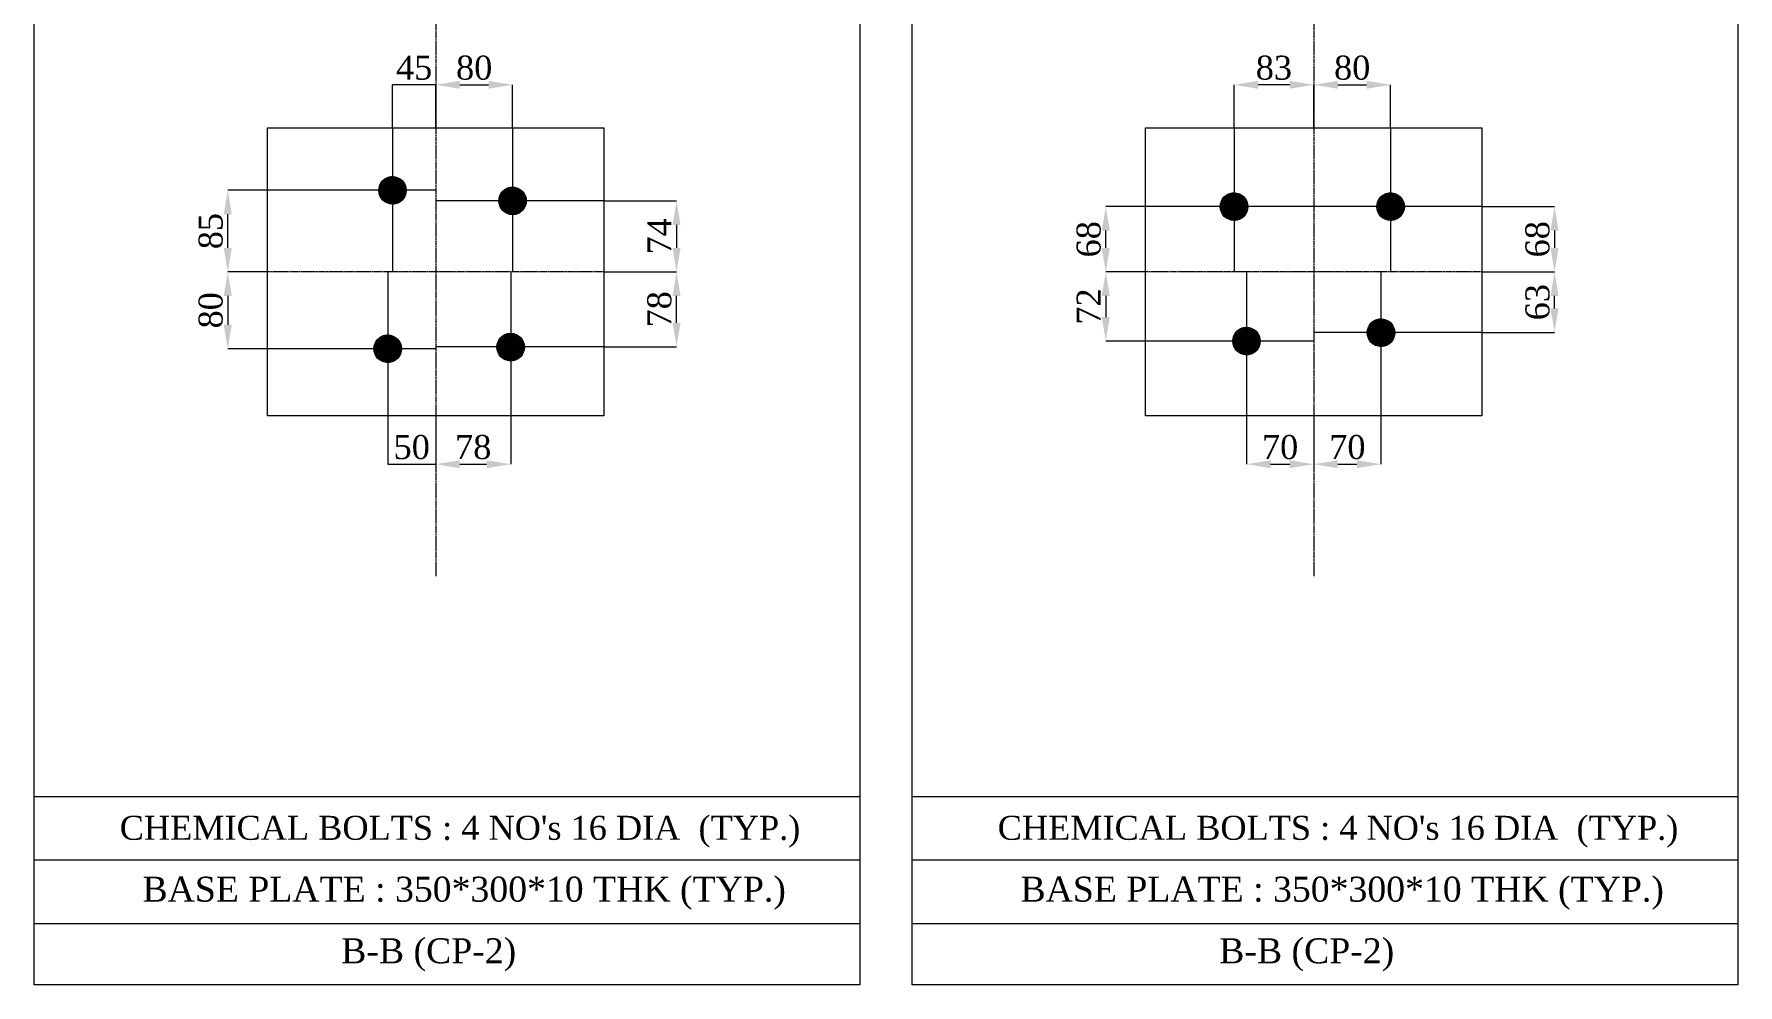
# Model space of a CAD drawing. Header units: millimetres. Extents: x 0 to 13151789, y -1482478 to 0.
# Drawn here: x 12595301 to 12597075, y -1358363 to -1357373 of the extents above; entities that cross this region are included whole.
import ezdxf

# ---------------------------------------------------------------- set-up
doc = ezdxf.new("R2010")
doc.units = ezdxf.units.MM
doc.header["$LTSCALE"] = 0.4
doc.header["$MEASUREMENT"] = 0
doc.header["$PDMODE"] = 66
doc.linetypes.add('CENTER', pattern=[2, 1.25, -0.25, 0.25, -0.25])
doc.linetypes.add('XKITLINE03', pattern=[6, 3, -1, 1, -1])
doc.layers.get('Defpoints').update_dxf_attribs({"lineweight": 0})
for name, color, linetype, lineweight in [('Grid', 202, 'CENTER', 0), ('HATCH', 8, 'Continuous', 0), ('Layer 1', 7, 'Continuous', 0), ('Other object type', 1, 'Continuous', 0), ('TEXT', 7, 'Continuous', 0)]:
    doc.layers.add(name, color=color, linetype=linetype, lineweight=lineweight)
doc.styles.add('style2', font='ARIALN.TTF')
doc.styles.add('TNROMAN', font='times.ttf')
doc.dimstyles.new('shahid', dxfattribs={"dimtxt": 37.0005, "dimasz": 20, "dimexe": 8, "dimexo": 10, "dimgap": 5, "dimtad": 3, "dimdec": 0, "dimrnd": 1, "dimzin": 0, "dimdsep": 46, "dimtxsty": 'style2', "dimcen": 0.09, "dimclrt": 1, "dimadec": 0, "dimazin": 0, "dimtfac": 1, "dimtdec": 0, "dimtix": 1, "dimtmove": 1, "dimatfit": 3, "dimfxl": 1, "dimtolj": 1, "dimtzin": 0, "dimlwd": 5, "dimlwe": 5, "dimarcsym": 0})

# ---------------------------------------------------------------- blocks, each defined once
blk = doc.blocks.new('*D345')
at = {"layer": 'Defpoints', "color": 0, "linetype": 'ByBlock', "lineweight": 0, "ltscale": 0.0025, "transparency": 16777216}
for p in [(12595674.6, -1357425.7), (12595674.6, -1357470.6), (12595719.6, -1357470.6)]:
    blk.add_point(p, dxfattribs=at)
at = {"layer": 'Layer 1', "color": 8, "linetype": 'ByBlock', "lineweight": 5, "ltscale": 0.0025, "transparency": 16777216}
for p, q in [((12595674.6, -1357470.6), (12595674.6, -1357425.7)), ((12595719.6, -1357425.7), (12595674.6, -1357425.7)), ((12595719.6, -1357470.6), (12595719.6, -1357425.7))]:
    blk.add_line(p, q, dxfattribs=at)
at = {"layer": 'Layer 1', "color": 2, "linetype": 'ByBlock', "lineweight": 0, "ltscale": 0.0025, "transparency": 16777216, "insert": (12595697.1, -1357408), "char_height": 25, "attachment_point": 5, "style": 'TNROMAN'}
blk.add_mtext('\\A1;45', dxfattribs=at)
blk = doc.blocks.new('*D346')
at = {"layer": 'Defpoints', "color": 0, "linetype": 'ByBlock', "lineweight": 0, "ltscale": 0.0025, "transparency": 16777216}
for p in [(12595799.6, -1357425.7), (12595719.6, -1357470.6), (12595799.6, -1357470.6)]:
    blk.add_point(p, dxfattribs=at)
at = {"layer": 'Layer 1', "color": 8, "linetype": 'ByBlock', "lineweight": 5, "ltscale": 0.0025, "transparency": 16777216}
for p, q in [((12595719.6, -1357470.6), (12595719.6, -1357425.7)), ((12595744.6, -1357425.7), (12595774.6, -1357425.7)), ((12595799.6, -1357470.6), (12595799.6, -1357425.7))]:
    blk.add_line(p, q, dxfattribs=at)
at = {"layer": 'Layer 1', "color": 8, "linetype": 'ByBlock', "lineweight": 0, "ltscale": 0.0025, "transparency": 16777216}
for points in [[(12595744.6, -1357421.5), (12595744.6, -1357429.8), (12595719.6, -1357425.7)], [(12595774.6, -1357421.5), (12595774.6, -1357429.8), (12595799.6, -1357425.7)]]:
    blk.add_solid(points, dxfattribs=at)
at = {"layer": 'Layer 1', "color": 2, "linetype": 'ByBlock', "lineweight": 0, "ltscale": 0.0025, "transparency": 16777216, "insert": (12595759.6, -1357408), "char_height": 25, "attachment_point": 5, "style": 'TNROMAN'}
blk.add_mtext('\\A1;80', dxfattribs=at)
blk = doc.blocks.new('*D349')
at = {"layer": 'Defpoints', "color": 0, "linetype": 'ByBlock', "lineweight": 0, "ltscale": 0.0025, "transparency": 16777216}
for p in [(12595894.6, -1357546.6), (12595894.6, -1357620.6), (12595970.3, -1357620.6)]:
    blk.add_point(p, dxfattribs=at)
at = {"layer": 'Layer 1', "color": 8, "linetype": 'ByBlock', "lineweight": 5, "ltscale": 0.0025, "transparency": 16777216}
for p, q in [((12595894.6, -1357546.6), (12595970.3, -1357546.6)), ((12595970.3, -1357571.6), (12595970.3, -1357595.6)), ((12595894.6, -1357620.6), (12595970.3, -1357620.6))]:
    blk.add_line(p, q, dxfattribs=at)
at = {"layer": 'Layer 1', "color": 8, "linetype": 'ByBlock', "lineweight": 0, "ltscale": 0.0025, "transparency": 16777216}
for points in [[(12595966.1, -1357571.6), (12595974.4, -1357571.6), (12595970.3, -1357546.6)], [(12595966.1, -1357595.6), (12595974.4, -1357595.6), (12595970.3, -1357620.6)]]:
    blk.add_solid(points, dxfattribs=at)
at = {"layer": 'Layer 1', "color": 2, "linetype": 'ByBlock', "lineweight": 0, "ltscale": 0.0025, "transparency": 16777216, "insert": (12595952.5, -1357583.6), "char_height": 25, "attachment_point": 5, "rotation": 90, "style": 'TNROMAN'}
blk.add_mtext('\\A1;74', dxfattribs=at)
blk = doc.blocks.new('*D347')
at = {"layer": 'Defpoints', "color": 0, "linetype": 'ByBlock', "lineweight": 0, "ltscale": 0.0025, "transparency": 16777216}
for p in [(12595894.6, -1357620.6), (12595970.3, -1357620.6), (12595894.6, -1357698.6)]:
    blk.add_point(p, dxfattribs=at)
at = {"layer": 'Layer 1', "color": 8, "linetype": 'ByBlock', "lineweight": 5, "ltscale": 0.0025, "transparency": 16777216}
for p, q in [((12595894.6, -1357620.6), (12595970.3, -1357620.6)), ((12595970.3, -1357673.6), (12595970.3, -1357645.6)), ((12595894.6, -1357698.6), (12595970.3, -1357698.6))]:
    blk.add_line(p, q, dxfattribs=at)
at = {"layer": 'Layer 1', "color": 8, "linetype": 'ByBlock', "lineweight": 0, "ltscale": 0.0025, "transparency": 16777216}
for points in [[(12595966.1, -1357645.6), (12595974.4, -1357645.6), (12595970.3, -1357620.6)], [(12595966.1, -1357673.6), (12595974.4, -1357673.6), (12595970.3, -1357698.6)]]:
    blk.add_solid(points, dxfattribs=at)
at = {"layer": 'Layer 1', "color": 2, "linetype": 'ByBlock', "lineweight": 0, "ltscale": 0.0025, "transparency": 16777216, "insert": (12595952.5, -1357659.6), "char_height": 25, "attachment_point": 5, "rotation": 90, "style": 'TNROMAN'}
blk.add_mtext('\\A1;78', dxfattribs=at)
blk = doc.blocks.new('*D344')
at = {"layer": 'Defpoints', "color": 0, "linetype": 'ByBlock', "lineweight": 0, "ltscale": 0.0025, "transparency": 16777216}
for p in [(12595719.6, -1357770.6), (12595797.6, -1357770.6), (12595797.6, -1357820.9)]:
    blk.add_point(p, dxfattribs=at)
at = {"layer": 'Layer 1', "color": 8, "linetype": 'ByBlock', "lineweight": 5, "ltscale": 0.0025, "transparency": 16777216}
for p, q in [((12595719.6, -1357770.6), (12595719.6, -1357820.9)), ((12595797.6, -1357770.6), (12595797.6, -1357820.9)), ((12595744.6, -1357820.9), (12595772.6, -1357820.9))]:
    blk.add_line(p, q, dxfattribs=at)
at = {"layer": 'Layer 1', "color": 8, "linetype": 'ByBlock', "lineweight": 0, "ltscale": 0.0025, "transparency": 16777216}
for points in [[(12595744.6, -1357816.8), (12595744.6, -1357825.1), (12595719.6, -1357820.9)], [(12595772.6, -1357816.8), (12595772.6, -1357825.1), (12595797.6, -1357820.9)]]:
    blk.add_solid(points, dxfattribs=at)
at = {"layer": 'Layer 1', "color": 2, "linetype": 'ByBlock', "lineweight": 0, "ltscale": 0.0025, "transparency": 16777216, "insert": (12595758.6, -1357803.2), "char_height": 25, "attachment_point": 5, "style": 'TNROMAN'}
blk.add_mtext('\\A1;78', dxfattribs=at)
blk = doc.blocks.new('*D348')
at = {"layer": 'Defpoints', "color": 0, "linetype": 'ByBlock', "lineweight": 0, "ltscale": 0.0025, "transparency": 16777216}
for p in [(12595503.1, -1357535.6), (12595544.6, -1357535.6), (12595544.6, -1357620.6)]:
    blk.add_point(p, dxfattribs=at)
at = {"layer": 'Layer 1', "color": 8, "linetype": 'ByBlock', "lineweight": 5, "ltscale": 0.0025, "transparency": 16777216}
for p, q in [((12595544.6, -1357535.6), (12595503.1, -1357535.6)), ((12595503.1, -1357595.6), (12595503.1, -1357560.6)), ((12595544.6, -1357620.6), (12595503.1, -1357620.6))]:
    blk.add_line(p, q, dxfattribs=at)
at = {"layer": 'Layer 1', "color": 8, "linetype": 'ByBlock', "lineweight": 0, "ltscale": 0.0025, "transparency": 16777216}
for points in [[(12595498.9, -1357560.6), (12595507.3, -1357560.6), (12595503.1, -1357535.6)], [(12595498.9, -1357595.6), (12595507.3, -1357595.6), (12595503.1, -1357620.6)]]:
    blk.add_solid(points, dxfattribs=at)
at = {"layer": 'Layer 1', "color": 2, "linetype": 'ByBlock', "lineweight": 0, "ltscale": 0.0025, "transparency": 16777216, "insert": (12595485.4, -1357578.1), "char_height": 25, "attachment_point": 5, "rotation": 90, "style": 'TNROMAN'}
blk.add_mtext('\\A1;85', dxfattribs=at)
blk = doc.blocks.new('*D350')
at = {"layer": 'Defpoints', "color": 0, "lineweight": 0, "transparency": 16777216}
for p in [(12595544.6, -1357620.6), (12595503.1, -1357700.6), (12595544.6, -1357700.6)]:
    blk.add_point(p, dxfattribs=at)
at = {"layer": 'Layer 1', "color": 8, "lineweight": 5, "transparency": 16777216}
for p, q in [((12595544.6, -1357620.6), (12595503.1, -1357620.6)), ((12595503.1, -1357645.6), (12595503.1, -1357675.6)), ((12595544.6, -1357700.6), (12595503.1, -1357700.6))]:
    blk.add_line(p, q, dxfattribs=at)
at = {"layer": 'Layer 1', "color": 8, "lineweight": 0, "transparency": 16777216}
for points in [[(12595498.9, -1357645.6), (12595507.3, -1357645.6), (12595503.1, -1357620.6)], [(12595498.9, -1357675.6), (12595507.3, -1357675.6), (12595503.1, -1357700.6)]]:
    blk.add_solid(points, dxfattribs=at)
at = {"layer": 'Layer 1', "color": 2, "lineweight": 0, "transparency": 16777216, "insert": (12595485.4, -1357660.6), "char_height": 25, "attachment_point": 5, "rotation": 90, "style": 'TNROMAN'}
blk.add_mtext('\\A1;80', dxfattribs=at)
blk = doc.blocks.new('*D351')
at = {"layer": 'Defpoints', "color": 0, "linetype": 'ByBlock', "lineweight": 0, "ltscale": 0.0025, "transparency": 16777216}
for p in [(12595669.6, -1357770.6), (12595719.6, -1357770.6), (12595719.6, -1357820.9)]:
    blk.add_point(p, dxfattribs=at)
at = {"layer": 'Layer 1', "color": 8, "linetype": 'ByBlock', "lineweight": 5, "ltscale": 0.0025, "transparency": 16777216}
for p, q in [((12595669.6, -1357770.6), (12595669.6, -1357820.9)), ((12595719.6, -1357770.6), (12595719.6, -1357820.9)), ((12595669.6, -1357820.9), (12595719.6, -1357820.9))]:
    blk.add_line(p, q, dxfattribs=at)
at = {"layer": 'Layer 1', "color": 2, "linetype": 'ByBlock', "lineweight": 0, "ltscale": 0.0025, "transparency": 16777216, "insert": (12595694.6, -1357803.2), "char_height": 25, "attachment_point": 5, "style": 'TNROMAN'}
blk.add_mtext('\\A1;50', dxfattribs=at)
blk = doc.blocks.new('*D352')
at = {"layer": 'Defpoints', "color": 0, "linetype": 'ByBlock', "lineweight": 0, "ltscale": 0.0025, "transparency": 16777216}
for p in [(12596550.6, -1357425.7), (12596550.6, -1357470.6), (12596633.6, -1357470.6)]:
    blk.add_point(p, dxfattribs=at)
at = {"layer": 'Layer 1', "color": 8, "linetype": 'ByBlock', "lineweight": 5, "ltscale": 0.0025, "transparency": 16777216}
for p, q in [((12596550.6, -1357470.6), (12596550.6, -1357425.7)), ((12596608.6, -1357425.7), (12596575.6, -1357425.7)), ((12596633.6, -1357470.6), (12596633.6, -1357425.7))]:
    blk.add_line(p, q, dxfattribs=at)
at = {"layer": 'Layer 1', "color": 8, "linetype": 'ByBlock', "lineweight": 0, "ltscale": 0.0025, "transparency": 16777216}
for points in [[(12596575.6, -1357421.5), (12596575.6, -1357429.8), (12596550.6, -1357425.7)], [(12596608.6, -1357421.5), (12596608.6, -1357429.8), (12596633.6, -1357425.7)]]:
    blk.add_solid(points, dxfattribs=at)
at = {"layer": 'Layer 1', "color": 2, "linetype": 'ByBlock', "lineweight": 0, "ltscale": 0.0025, "transparency": 16777216, "insert": (12596592.1, -1357408), "char_height": 25, "attachment_point": 5, "style": 'TNROMAN'}
blk.add_mtext('\\A1;83', dxfattribs=at)
blk = doc.blocks.new('*D353')
at = {"layer": 'Defpoints', "color": 0, "linetype": 'ByBlock', "lineweight": 0, "ltscale": 0.0025, "transparency": 16777216}
for p in [(12596713.6, -1357425.7), (12596633.6, -1357470.6), (12596713.6, -1357470.6)]:
    blk.add_point(p, dxfattribs=at)
at = {"layer": 'Layer 1', "color": 8, "linetype": 'ByBlock', "lineweight": 5, "ltscale": 0.0025, "transparency": 16777216}
for p, q in [((12596633.6, -1357470.6), (12596633.6, -1357425.7)), ((12596658.6, -1357425.7), (12596688.6, -1357425.7)), ((12596713.6, -1357470.6), (12596713.6, -1357425.7))]:
    blk.add_line(p, q, dxfattribs=at)
at = {"layer": 'Layer 1', "color": 8, "linetype": 'ByBlock', "lineweight": 0, "ltscale": 0.0025, "transparency": 16777216}
for points in [[(12596658.6, -1357421.5), (12596658.6, -1357429.8), (12596633.6, -1357425.7)], [(12596688.6, -1357421.5), (12596688.6, -1357429.8), (12596713.6, -1357425.7)]]:
    blk.add_solid(points, dxfattribs=at)
at = {"layer": 'Layer 1', "color": 2, "linetype": 'ByBlock', "lineweight": 0, "ltscale": 0.0025, "transparency": 16777216, "insert": (12596673.6, -1357408), "char_height": 25, "attachment_point": 5, "style": 'TNROMAN'}
blk.add_mtext('\\A1;80', dxfattribs=at)
blk = doc.blocks.new('*D360')
at = {"layer": 'Defpoints', "color": 0, "linetype": 'ByBlock', "lineweight": 0, "ltscale": 0.0025, "transparency": 16777216}
for p in [(12596808.6, -1357552.6), (12596808.6, -1357620.6), (12596884.3, -1357620.6)]:
    blk.add_point(p, dxfattribs=at)
at = {"layer": 'Layer 1', "color": 8, "linetype": 'ByBlock', "lineweight": 5, "ltscale": 0.0025, "transparency": 16777216}
for p, q in [((12596808.6, -1357552.6), (12596884.3, -1357552.6)), ((12596884.3, -1357577.6), (12596884.3, -1357595.6)), ((12596808.6, -1357620.6), (12596884.3, -1357620.6))]:
    blk.add_line(p, q, dxfattribs=at)
at = {"layer": 'Layer 1', "color": 8, "linetype": 'ByBlock', "lineweight": 0, "ltscale": 0.0025, "transparency": 16777216}
for points in [[(12596880.1, -1357577.6), (12596888.4, -1357577.6), (12596884.3, -1357552.6)], [(12596880.1, -1357595.6), (12596888.4, -1357595.6), (12596884.3, -1357620.6)]]:
    blk.add_solid(points, dxfattribs=at)
at = {"layer": 'Layer 1', "color": 2, "linetype": 'ByBlock', "lineweight": 0, "ltscale": 0.0025, "transparency": 16777216, "insert": (12596866.6, -1357586.6), "char_height": 25, "attachment_point": 5, "rotation": 90, "style": 'TNROMAN'}
blk.add_mtext('\\A1;68', dxfattribs=at)
blk = doc.blocks.new('*D354')
at = {"layer": 'Defpoints', "color": 0, "linetype": 'ByBlock', "lineweight": 0, "ltscale": 0.0025, "transparency": 16777216}
for p in [(12596808.6, -1357620.6), (12596884.3, -1357620.6), (12596808.6, -1357683.6)]:
    blk.add_point(p, dxfattribs=at)
at = {"layer": 'Layer 1', "color": 8, "linetype": 'ByBlock', "lineweight": 5, "ltscale": 0.0025, "transparency": 16777216}
for p, q in [((12596808.6, -1357620.6), (12596884.3, -1357620.6)), ((12596884.3, -1357658.6), (12596884.3, -1357645.6)), ((12596808.6, -1357683.6), (12596884.3, -1357683.6))]:
    blk.add_line(p, q, dxfattribs=at)
at = {"layer": 'Layer 1', "color": 8, "linetype": 'ByBlock', "lineweight": 0, "ltscale": 0.0025, "transparency": 16777216}
for points in [[(12596880.1, -1357645.6), (12596888.4, -1357645.6), (12596884.3, -1357620.6)], [(12596880.1, -1357658.6), (12596888.4, -1357658.6), (12596884.3, -1357683.6)]]:
    blk.add_solid(points, dxfattribs=at)
at = {"layer": 'Layer 1', "color": 2, "linetype": 'ByBlock', "lineweight": 0, "ltscale": 0.0025, "transparency": 16777216, "insert": (12596866.6, -1357652.1), "char_height": 25, "attachment_point": 5, "rotation": 90, "style": 'TNROMAN'}
blk.add_mtext('\\A1;63', dxfattribs=at)
blk = doc.blocks.new('*D355')
at = {"layer": 'Defpoints', "color": 0, "linetype": 'ByBlock', "lineweight": 0, "ltscale": 0.0025, "transparency": 16777216}
for p in [(12596633.6, -1357770.6), (12596703.6, -1357770.6), (12596703.6, -1357820.9)]:
    blk.add_point(p, dxfattribs=at)
at = {"layer": 'Layer 1', "color": 8, "linetype": 'ByBlock', "lineweight": 5, "ltscale": 0.0025, "transparency": 16777216}
for p, q in [((12596633.6, -1357770.6), (12596633.6, -1357820.9)), ((12596703.6, -1357770.6), (12596703.6, -1357820.9)), ((12596658.6, -1357820.9), (12596678.6, -1357820.9))]:
    blk.add_line(p, q, dxfattribs=at)
at = {"layer": 'Layer 1', "color": 8, "linetype": 'ByBlock', "lineweight": 0, "ltscale": 0.0025, "transparency": 16777216}
for points in [[(12596658.6, -1357816.8), (12596658.6, -1357825.1), (12596633.6, -1357820.9)], [(12596678.6, -1357816.8), (12596678.6, -1357825.1), (12596703.6, -1357820.9)]]:
    blk.add_solid(points, dxfattribs=at)
at = {"layer": 'Layer 1', "color": 2, "linetype": 'ByBlock', "lineweight": 0, "ltscale": 0.0025, "transparency": 16777216, "insert": (12596668.6, -1357803.2), "char_height": 25, "attachment_point": 5, "style": 'TNROMAN'}
blk.add_mtext('\\A1;70', dxfattribs=at)
blk = doc.blocks.new('*D361')
at = {"layer": 'Defpoints', "color": 0, "linetype": 'ByBlock', "lineweight": 0, "ltscale": 0.0025, "transparency": 16777216}
for p in [(12596417.1, -1357552.6), (12596458.6, -1357552.6), (12596458.6, -1357620.6)]:
    blk.add_point(p, dxfattribs=at)
at = {"layer": 'Layer 1', "color": 8, "linetype": 'ByBlock', "lineweight": 5, "ltscale": 0.0025, "transparency": 16777216}
for p, q in [((12596458.6, -1357552.6), (12596417.1, -1357552.6)), ((12596417.1, -1357595.6), (12596417.1, -1357577.6)), ((12596458.6, -1357620.6), (12596417.1, -1357620.6))]:
    blk.add_line(p, q, dxfattribs=at)
at = {"layer": 'Layer 1', "color": 8, "linetype": 'ByBlock', "lineweight": 0, "ltscale": 0.0025, "transparency": 16777216}
for points in [[(12596412.9, -1357577.6), (12596421.3, -1357577.6), (12596417.1, -1357552.6)], [(12596412.9, -1357595.6), (12596421.3, -1357595.6), (12596417.1, -1357620.6)]]:
    blk.add_solid(points, dxfattribs=at)
at = {"layer": 'Layer 1', "color": 2, "linetype": 'ByBlock', "lineweight": 0, "ltscale": 0.0025, "transparency": 16777216, "insert": (12596399.4, -1357586.6), "char_height": 25, "attachment_point": 5, "rotation": 90, "style": 'TNROMAN'}
blk.add_mtext('\\A1;68', dxfattribs=at)
blk = doc.blocks.new('*D362')
at = {"layer": 'Defpoints', "color": 0, "lineweight": 0, "transparency": 16777216}
for p in [(12596458.6, -1357620.6), (12596417.1, -1357692.6), (12596458.6, -1357692.6)]:
    blk.add_point(p, dxfattribs=at)
at = {"layer": 'Layer 1', "color": 8, "lineweight": 5, "transparency": 16777216}
for p, q in [((12596458.6, -1357620.6), (12596417.1, -1357620.6)), ((12596417.1, -1357645.6), (12596417.1, -1357667.6)), ((12596458.6, -1357692.6), (12596417.1, -1357692.6))]:
    blk.add_line(p, q, dxfattribs=at)
at = {"layer": 'Layer 1', "color": 8, "lineweight": 0, "transparency": 16777216}
for points in [[(12596412.9, -1357645.6), (12596421.3, -1357645.6), (12596417.1, -1357620.6)], [(12596412.9, -1357667.6), (12596421.3, -1357667.6), (12596417.1, -1357692.6)]]:
    blk.add_solid(points, dxfattribs=at)
at = {"layer": 'Layer 1', "color": 2, "lineweight": 0, "transparency": 16777216, "insert": (12596399.3, -1357656.6), "char_height": 25, "attachment_point": 5, "rotation": 90, "style": 'TNROMAN'}
blk.add_mtext('\\A1;72', dxfattribs=at)
blk = doc.blocks.new('*D363')
at = {"layer": 'Defpoints', "color": 0, "linetype": 'ByBlock', "lineweight": 0, "ltscale": 0.0025, "transparency": 16777216}
for p in [(12596563.6, -1357770.6), (12596633.6, -1357770.6), (12596633.6, -1357820.9)]:
    blk.add_point(p, dxfattribs=at)
at = {"layer": 'Layer 1', "color": 8, "linetype": 'ByBlock', "lineweight": 5, "ltscale": 0.0025, "transparency": 16777216}
for p, q in [((12596563.6, -1357770.6), (12596563.6, -1357820.9)), ((12596633.6, -1357770.6), (12596633.6, -1357820.9)), ((12596588.6, -1357820.9), (12596608.6, -1357820.9))]:
    blk.add_line(p, q, dxfattribs=at)
at = {"layer": 'Layer 1', "color": 8, "linetype": 'ByBlock', "lineweight": 0, "ltscale": 0.0025, "transparency": 16777216}
for points in [[(12596588.6, -1357816.8), (12596588.6, -1357825.1), (12596563.6, -1357820.9)], [(12596608.6, -1357816.8), (12596608.6, -1357825.1), (12596633.6, -1357820.9)]]:
    blk.add_solid(points, dxfattribs=at)
at = {"layer": 'Layer 1', "color": 2, "linetype": 'ByBlock', "lineweight": 0, "ltscale": 0.0025, "transparency": 16777216, "insert": (12596598.6, -1357803.2), "char_height": 25, "attachment_point": 5, "style": 'TNROMAN'}
blk.add_mtext('\\A1;70', dxfattribs=at)

msp = doc.modelspace()

# ---------------------------------------------------------------- hatches: boundary and pattern name
at = {"layer": 'HATCH', "lineweight": 0}
h = msp.add_hatch(dxfattribs=at)
h.set_pattern_fill('ANSI31', color=8)
h.set_pattern_definition([(45, (4993401.20907, -2043835.66401), (-0.0883883476483, 0.0883883476483), [])])
h.paths.add_polyline_path([(12595688.9, -1357535.6, -1), (12595660.3, -1357535.6, -1)])
h = msp.add_hatch(dxfattribs=at)
h.set_pattern_fill('ANSI31', color=8)
h.set_pattern_definition([(45, (4993376.20907, -2043846.66401), (-0.0883883476483, 0.0883883476483), [])])
h.paths.add_polyline_path([(12595785.3, -1357546.6, 1), (12595813.9, -1357546.6, 1)])
h = msp.add_hatch(dxfattribs=at)
h.set_pattern_fill('ANSI31', color=8)
h.set_pattern_definition([(45, (4994277.20136, -2043852.66401), (-0.0883883476483, 0.0883883476483), [])])
h.paths.add_polyline_path([(12596564.9, -1357552.6, -1), (12596536.3, -1357552.6, -1)])
h = msp.add_hatch(dxfattribs=at)
h.set_pattern_fill('ANSI31', color=8)
h.set_pattern_definition([(45, (4994290.20136, -2043852.66401), (-0.0883883476483, 0.0883883476483), [])])
h.paths.add_polyline_path([(12596699.3, -1357552.6, 1), (12596727.9, -1357552.6, 1)])
h = msp.add_hatch(dxfattribs=at)
h.set_pattern_fill('ANSI31', color=8)
h.set_pattern_definition([(45, (4993396.20907, -2044000.66401), (-0.0883883476483, 0.0883883476483), [])])
h.paths.add_polyline_path([(12595683.9, -1357700.6, -1), (12595655.3, -1357700.6, -1)])
h = msp.add_hatch(dxfattribs=at)
h.set_pattern_fill('ANSI31', color=8)
h.set_pattern_definition([(45, (4993374.20907, -2043998.98224), (-0.0883883476483, 0.0883883476483), [])])
h.paths.add_polyline_path([(12595783.3, -1357698.9, 1), (12595811.9, -1357698.9, 1)])
h = msp.add_hatch(dxfattribs=at)
h.set_pattern_fill('ANSI31', color=8)
h.set_pattern_definition([(45, (4994290.20136, -2043992.66401), (-0.0883883476483, 0.0883883476483), [])])
h.paths.add_polyline_path([(12596577.9, -1357692.6, -1), (12596549.3, -1357692.6, -1)])
h = msp.add_hatch(dxfattribs=at)
h.set_pattern_fill('ANSI31', color=8)
h.set_pattern_definition([(45, (4994280.20136, -2043983.98224), (-0.0883883476483, 0.0883883476483), [])])
h.paths.add_polyline_path([(12596689.3, -1357683.9, 1), (12596717.9, -1357683.9, 1)])

# ---------------------------------------------------------------- linework, layer by layer
at = {"layer": 'Grid', "linetype": 'XKITLINE03', "lineweight": 0}
for p, q in [((12595719.6, -1356671.7), (12595719.6, -1357937.6)), ((12596633.6, -1356671.7), (12596633.6, -1357937.6)), ((12595894.6, -1357620.6), (12595544.6, -1357620.6)), ((12596808.6, -1357620.6), (12596458.6, -1357620.6))]:
    msp.add_line(p, q, dxfattribs=at)
at = {"layer": 'Layer 1', "linetype": 'ByBlock', "lineweight": 0, "ltscale": 0.0025}
for points in [[(12595894.6, -1357770.6), (12595544.6, -1357770.6), (12595544.6, -1357470.6), (12595894.6, -1357470.6)], [(12596808.6, -1357770.6), (12596458.6, -1357770.6), (12596458.6, -1357470.6), (12596808.6, -1357470.6)]]:
    msp.add_lwpolyline(points, close=True, dxfattribs=at)
at = {"layer": 'Other object type', "color": 241, "lineweight": 0}
for p, q in [((12595674.6, -1357470.6), (12595674.6, -1357620.6)), ((12595799.6, -1357470.6), (12595799.6, -1357620.6)), ((12596550.6, -1357470.6), (12596550.6, -1357620.6)), ((12596713.6, -1357470.6), (12596713.6, -1357620.6)), ((12595719.6, -1357535.6), (12595544.6, -1357535.6)), ((12595894.6, -1357546.6), (12595719.6, -1357546.6)), ((12596633.6, -1357552.6), (12596458.6, -1357552.6)), ((12596808.6, -1357552.6), (12596633.6, -1357552.6)), ((12595669.6, -1357620.6), (12595669.6, -1357770.6)), ((12595797.6, -1357620.6), (12595797.6, -1357770.6)), ((12596563.6, -1357620.6), (12596563.6, -1357770.6)), ((12596703.6, -1357620.6), (12596703.6, -1357770.6)), ((12596808.6, -1357683.6), (12596633.6, -1357683.6)), ((12595719.6, -1357700.6), (12595544.6, -1357700.6)), ((12595894.6, -1357698.6), (12595719.6, -1357698.6)), ((12596633.6, -1357692.6), (12596458.6, -1357692.6)), ((12595301.5, -1358167), (12596161.2, -1358167)), ((12596215.5, -1358167), (12597075.2, -1358167)), ((12595301.5, -1358233.1), (12596161.2, -1358233.1)), ((12596215.5, -1358233.1), (12597075.2, -1358233.1)), ((12595301.5, -1358299.2), (12596161.2, -1358299.2)), ((12596215.5, -1358299.2), (12597075.2, -1358299.2))]:
    msp.add_line(p, q, dxfattribs=at)
for points in [[(12595301.5, -1356487.8), (12596161.2, -1356487.8), (12596161.2, -1358363.4), (12595301.5, -1358363.4)], [(12596215.5, -1356487.8), (12597075.2, -1356487.8), (12597075.2, -1358363.4), (12596215.5, -1358363.4)]]:
    msp.add_lwpolyline(points, close=True, dxfattribs=at)
at = {"layer": 'Other object type', "color": 8, "lineweight": 0}
for centre in [(12595674.6, -1357535.6), (12595799.6, -1357546.6), (12596550.6, -1357552.6), (12596713.6, -1357552.6), (12595669.6, -1357700.6), (12595797.6, -1357698.9), (12596563.6, -1357692.6), (12596703.6, -1357683.9)]:
    msp.add_circle(centre, 14.3, dxfattribs=at)

# ---------------------------------------------------------------- texts
at = {"layer": 'TEXT', "lineweight": 0, "style": 'TNROMAN'}
for s, height, p in [("CHEMICAL BOLTS : 4 NO's 16 DIA  (TYP.)", 25, (12595390.6, -1358212.2)), ("CHEMICAL BOLTS : 4 NO's 16 DIA  (TYP.)", 25, (12596304.6, -1358212.2)), ('BASE PLATE : 350*300*10 THK (TYP.)', 26, (12595414.3, -1358276.6)), ('BASE PLATE : 350*300*10 THK (TYP.)', 26, (12596328.3, -1358276.6)), ('B-B (CP-2)', 26, (12595621.2, -1358340.8)), ('B-B (CP-2)', 26, (12596535.2, -1358340.8))]:
    msp.add_text(s, height=height, dxfattribs=at).set_placement(p)

# ---------------------------------------------------------------- dimensions: what is measured, and where the dimension line sits
at = {"layer": 'Layer 1', "linetype": 'ByBlock', "lineweight": 0, "ltscale": 0.0025}
for base, p1, p2, angle, picture, middle in [((12595674.6, -1357425.7), (12595719.6, -1357470.6), (12595674.6, -1357470.6), 180, '*D345', (12595697.1, -1357408)), ((12596550.6, -1357425.7), (12596633.6, -1357470.6), (12596550.6, -1357470.6), 180, '*D352', (12596592.1, -1357408)), ((12595503.1, -1357535.6), (12595544.6, -1357620.6), (12595544.6, -1357535.6), 90, '*D348', (12595485.4, -1357578.1)), ((12595970.3, -1357620.6), (12595894.6, -1357546.6), (12595894.6, -1357620.6), 90, '*D349', (12595952.5, -1357583.6)), ((12596417.1, -1357552.6), (12596458.6, -1357620.6), (12596458.6, -1357552.6), 90, '*D361', (12596399.4, -1357586.6)), ((12596884.3, -1357620.6), (12596808.6, -1357552.6), (12596808.6, -1357620.6), 90, '*D360', (12596866.6, -1357586.6)), ((12595970.3, -1357620.6), (12595894.6, -1357698.6), (12595894.6, -1357620.6), 270, '*D347', (12595952.5, -1357659.6)), ((12596884.3, -1357620.6), (12596808.6, -1357683.6), (12596808.6, -1357620.6), 270, '*D354', (12596866.6, -1357652.1))]:
    dim = msp.add_linear_dim(base=base, p1=p1, p2=p2, angle=angle, dimstyle='shahid', override={"dimtxt": 25, "dimasz": 25, "dimexe": 0, "dimexo": 0, "dimtxsty": 'TNROMAN', "dimclrd": 8, "dimclre": 8, "dimclrt": 2}, dxfattribs=at)
    dim.commit()
    dim.dimension.update_dxf_attribs({"geometry": picture, "text_midpoint": middle})
for base, p1, p2, picture, middle in [((12595799.6, -1357425.7), (12595719.6, -1357470.6), (12595799.6, -1357470.6), '*D346', (12595759.6, -1357408)), ((12596713.6, -1357425.7), (12596633.6, -1357470.6), (12596713.6, -1357470.6), '*D353', (12596673.6, -1357408)), ((12595719.6, -1357820.9), (12595669.6, -1357770.6), (12595719.6, -1357770.6), '*D351', (12595694.6, -1357803.2)), ((12595797.6, -1357820.9), (12595719.6, -1357770.6), (12595797.6, -1357770.6), '*D344', (12595758.6, -1357803.2)), ((12596633.6, -1357820.9), (12596563.6, -1357770.6), (12596633.6, -1357770.6), '*D363', (12596598.6, -1357803.2)), ((12596703.6, -1357820.9), (12596633.6, -1357770.6), (12596703.6, -1357770.6), '*D355', (12596668.6, -1357803.2))]:
    dim = msp.add_linear_dim(base=base, p1=p1, p2=p2, dimstyle='shahid', override={"dimtxt": 25, "dimasz": 25, "dimexe": 0, "dimexo": 0, "dimtxsty": 'TNROMAN', "dimclrd": 8, "dimclre": 8, "dimclrt": 2}, dxfattribs=at)
    dim.commit()
    dim.dimension.update_dxf_attribs({"geometry": picture, "text_midpoint": middle})
at = {"layer": 'Layer 1', "color": 241, "lineweight": 0}
for base, p1, p2, picture, middle in [((12595503.1, -1357700.6), (12595544.6, -1357620.6), (12595544.6, -1357700.6), '*D350', (12595485.4, -1357660.6)), ((12596417.1, -1357692.6), (12596458.6, -1357620.6), (12596458.6, -1357692.6), '*D362', (12596399.3, -1357656.6))]:
    dim = msp.add_linear_dim(base=base, p1=p1, p2=p2, angle=90, dimstyle='shahid', override={"dimtxt": 25, "dimasz": 25, "dimexe": 0, "dimexo": 0, "dimtxsty": 'TNROMAN', "dimclrd": 8, "dimclre": 8, "dimclrt": 2}, dxfattribs=at)
    dim.commit()
    dim.dimension.update_dxf_attribs({"geometry": picture, "text_midpoint": middle})

doc.saveas('drawing.dxf')
